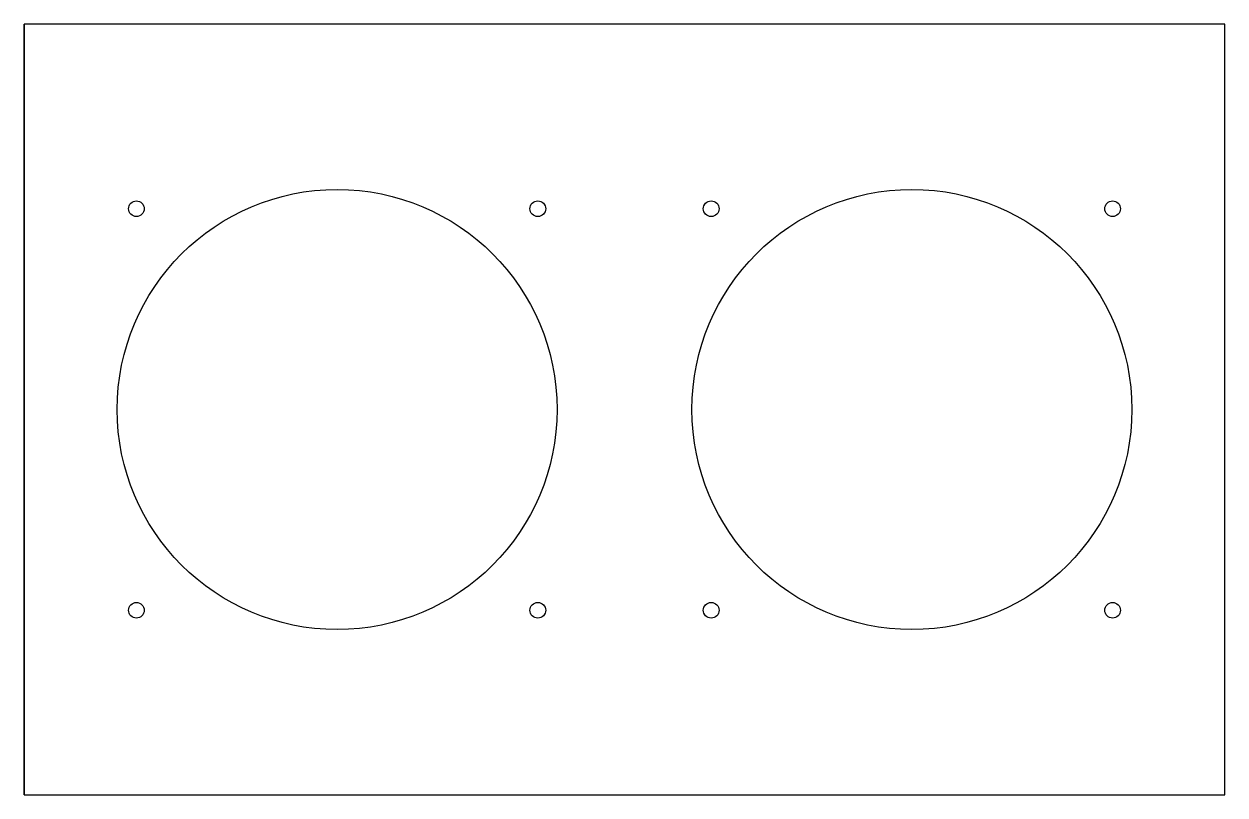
# Model space of a CAD drawing. Header units: millimetres. Extents: x -372 to 3, y 0 to 240.
import ezdxf

# ---------------------------------------------------------------- set-up
doc = ezdxf.new("R2010")
doc.units = ezdxf.units.MM
doc.layers.get('0').update_dxf_attribs({"linetype": 'CONTINUOUS'})

msp = doc.modelspace()

# ---------------------------------------------------------------- linework, layer by layer
msp.add_line((-371.5, 51.5), (-371.5, 188.5))
for points in [[(2.5, 240), (-371.5, 240), (-371.5, 0), (2.5, 0)], [(-371.5, 125.35), (-371.5, 0), (-371.5, 240), (-371.5, 180.1)], [(-371.5, 180.05), (-371.5, 184.95)], [(-371.5, 55.05), (-371.5, 59.95)]]:
    msp.add_lwpolyline(points, close=True)
for centre, radius in [((-274, 120), 68.5), ((-95, 120), 68.5), ((-336.5, 182.5), 2.45), ((-211.5, 182.5), 2.45), ((-157.5, 182.5), 2.45), ((-32.5, 182.5), 2.45), ((-336.5, 57.5), 2.45), ((-211.5, 57.5), 2.45), ((-157.5, 57.5), 2.45), ((-32.5, 57.5), 2.45)]:
    msp.add_circle(centre, radius)

doc.saveas('drawing.dxf')
